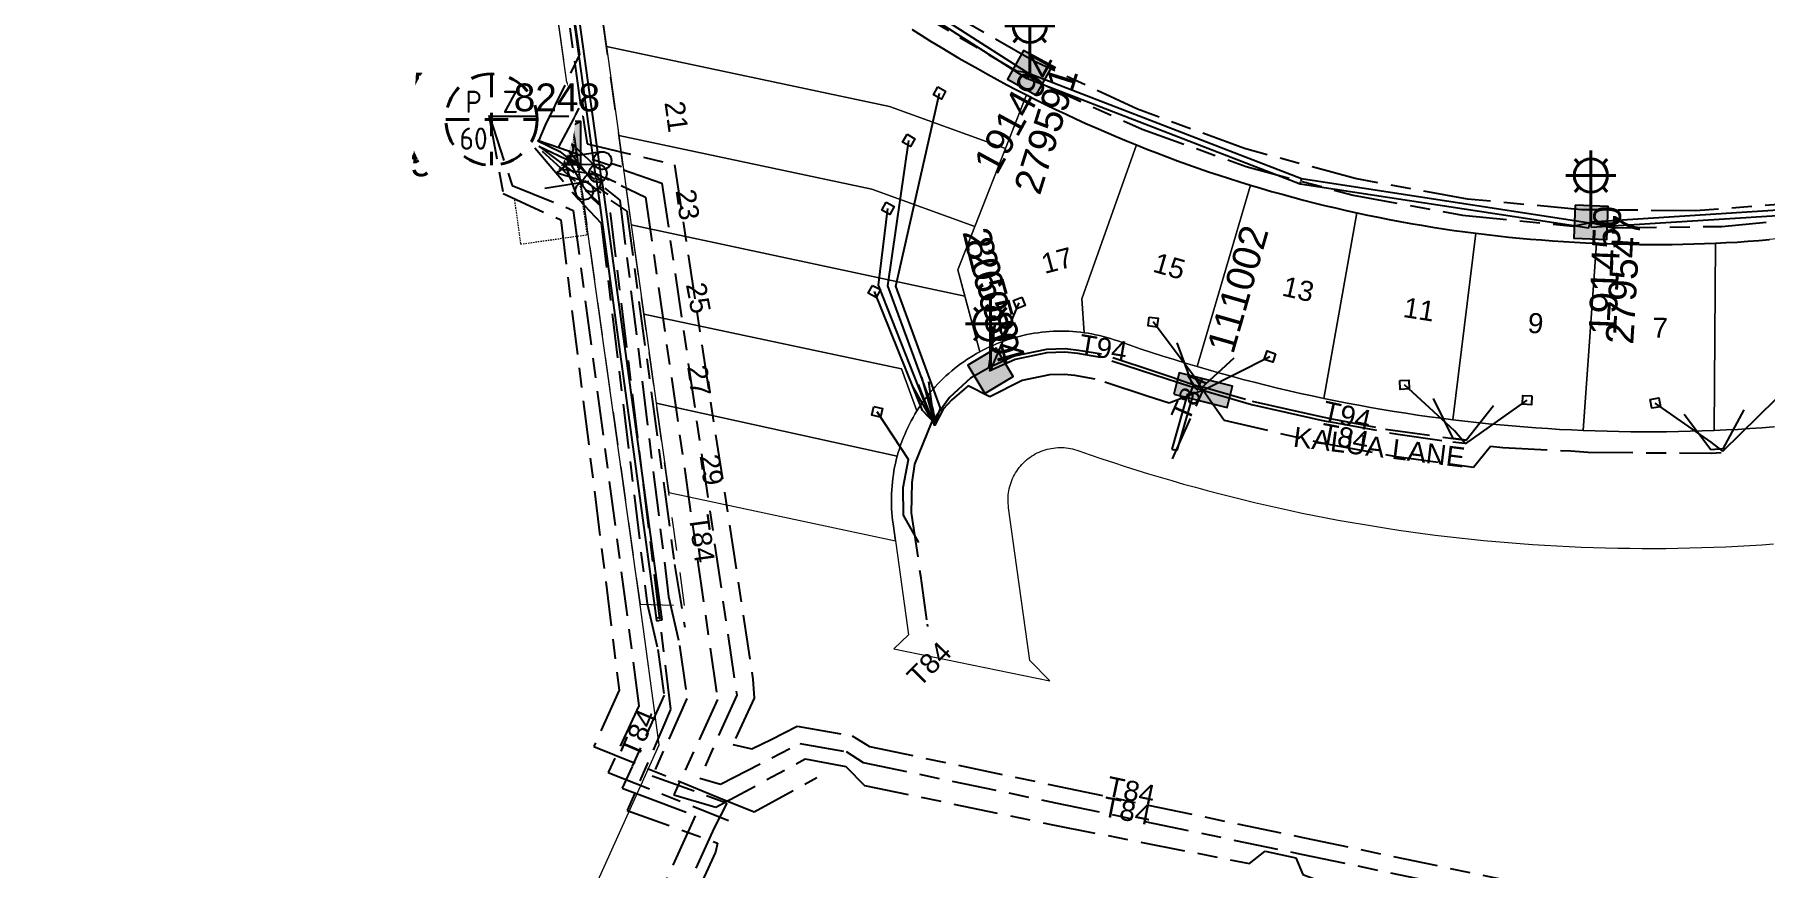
# Model space of a CAD drawing. Header units: metres. Extents: x 307322 to 308805, y 6255611 to 6257083.
# Drawn here: x 308104.5 to 308260.2, y 6256100.2 to 6256175.2 of the extents above; entities that cross this region are included whole.
import ezdxf
from ezdxf.enums import TextEntityAlignment as Align

# ---------------------------------------------------------------- set-up
doc = ezdxf.new("R2010")
doc.units = ezdxf.units.M
for name, pattern in [('Cable Exist UG', [8.2, 4, -1.2, 1.8, -1.2]), ('Dash', [5, 3, -2]), ('HIDDEN', [0.375, 0.25, -0.125]), ('HIDDEN2', [0.1875, 0.125, -0.0625])]:
    doc.linetypes.add(name, pattern=pattern)
doc.layers.get('0').update_dxf_attribs({"color": 6})
for name, color, linetype in [('_User_LV_Exist', 7, 'Continuous'), ('Duct_SP_EXT', 7, 'Continuous'), ('Equip_HV_EXT', 7, 'Continuous'), ('Equip_LV_EXT', 7, 'Continuous'), ('Equip_SL_EXT', 7, 'Continuous'), ('Equip_SP_SL_EXT', 7, 'Continuous'), ('Mains_HV_EXT', 7, 'Continuous'), ('Mains_LV_EXT', 7, 'Continuous'), ('Mains_SL_EXT', 7, 'Continuous'), ('Services_SP_EXT', 7, 'Continuous'), ('Sub_SP_EXT', 7, 'Continuous'), ('SupportsUG_SP_LV_EXT', 7, 'Continuous'), ('SupportsUG_SP_LV_SL_EXT', 7, 'Continuous'), ('Trench_SP_EXT', 7, 'Continuous')]:
    doc.layers.add(name, color=color, linetype=linetype)
for name, color, linetype, lineweight in [('Cadastre Developer_SP_EXT', 9, 'Continuous', 5), ('Cadastre Land Parcels_SP_EXT', 9, 'Continuous', 5), ('Cadastre Other Property_SP_EXT', 9, 'HIDDEN', 5), ('Cadastre Roads_SP_EXT', 9, 'Continuous', 5)]:
    doc.layers.add(name, color=color, linetype=linetype, lineweight=lineweight)
doc.layers.add('Features_HIDE', color=1, linetype='Continuous', plot=False)
doc.styles.add('COLUMN_LABEL', font='arial.ttf')
doc.styles.add('iecARIAL', font='arial.ttf', dxfattribs={"height": 2})
doc.styles.add('IESYMBOL1', font='isocp.shx')
doc.styles.add('POLE_LABEL', font='arial.ttf')
doc.styles.add('SLCP_LABEL', font='arial.ttf', dxfattribs={"height": 3.5})
doc.styles.get("Standard").update_dxf_attribs({"font": 'arial.ttf'})
doc.styles.add('SWITCH_LABEL', font='arial.ttf', dxfattribs={"height": 2.5})

# ---------------------------------------------------------------- blocks, each defined once
blk = doc.blocks.new('SUB_PADMOUNT_EXT')
for points in [[(0, 0), (-3.84, 1.92), (-3.84, -1.92)], [(0, 0), (3.84, 1.92), (3.84, -1.92)]]:
    blk.add_hatch(color=256).paths.add_polyline_path(points)
for p, q in [((3.84, 1.92), (-3.84, -1.92)), ((-3.84, 1.92), (3.84, -1.92))]:
    blk.add_line(p, q)
blk.add_lwpolyline([(-3.84, -1.92), (3.84, -1.92), (3.84, 1.92), (-3.84, 1.92)], close=True)
for tag, height, flags, p in [('ASSET_NUM', 3.5, 8, (2, 2)), ('STREET_CODE', 0.2, 9, (1.5, 0)), ('CONSTRUCTED_VOLTAGE', 0.2, 9, (1.5, -0.2)), ('OPERATING_VOLTAGE', 0.2, 9, (1.5, -0.6)), ('ORIENTATION', 0.2, 9, (1.5, -0.8)), ('OWNED_BY', 0.2, 9, (1.5, -1)), ('OPERATED_BY', 0.2, 9, (1.5, -1.2)), ('SECONDARY_VOLTAGE', 0.2, 9, (1.5, -1.6)), ('NO_PHASES', 0.2, 9, (1.5, -0.4)), ('MAINTAINED_BY', 0.2, 9, (1.5, -1.4)), ('STATE', 0.2, 9, (1.5, -1.8)), ('SUBSTATION_TYPE', 0.2, 9, (1.5, -2.2)), ('STREETNAME', 0.2, 9, (1.5, -3)), ('SUBURB', 0.2, 9, (1.5, -3.2)), ('PARENT', 0.2, 9, (1.5, -2)), ('USAGE', 0.2, 9, (1.5, -2.4)), ('LEGEND', 0.2, 9, (1.5, -2.6)), ('LOCATION', 0.2, 9, (1.5, -2.8)), ('Z', 0.2, 1, (1.5, -3.6)), ('NOTES', 0.2, 9, (1.5, -3.4))]:
    blk.add_attdef(tag, text='', height=height, dxfattribs=dict(flags=flags)).set_placement(p, align=Align.MIDDLE_LEFT)
blk = doc.blocks.new('COLUMN_EXT')
blk.add_hatch(color=256).paths.add_polyline_path([(-1.49, 1.48), (-1.49, -1.49), (1.48, -1.49), (1.48, 1.48)])
blk.add_lwpolyline([(-1.49, -1.49), (1.48, -1.49), (1.48, 1.48), (-1.49, 1.48)], close=True)
for tag, height, style, flags, p in [('ASSET_NUM', 2.5, 'COLUMN_LABEL', 8, (2, 2)), ('STRUCTURE_PLANT_NUMBER', 0.2, 'POLE_LABEL', 9, (1.81, 0.03)), ('STREET_CODE', 0.2, 'COLUMN_LABEL', 9, (1.81, -0.2))]:
    blk.add_attdef(tag, text='', height=height, dxfattribs=dict(style=style, flags=flags)).set_placement(p, align=Align.MIDDLE_LEFT)
at = {"flags": 9}
for tag, p in [('COLUMN_TYPE', (1.81, -0.4)), ('OWNED_BY', (1.81, -0.6)), ('STATE', (1.81, -0.8)), ('USAGE', (1.81, -1)), ('STREETNAME', (1.81, -1.6)), ('LEGEND', (1.81, -1.2)), ('LOCATION', (1.81, -1.4)), ('SUBURB', (1.81, -1.8)), ('NOTES', (1.81, -2))]:
    blk.add_attdef(tag, text='', height=0.2, dxfattribs=at).set_placement(p, align=Align.MIDDLE_LEFT)
at = {"flags": 1}
blk.add_attdef('Z', (1.81, -2.35), '', height=0.2, dxfattribs=at)
blk = doc.blocks.new('PILLAR_EXT')
blk.add_hatch(color=256).paths.add_polyline_path([(-2.475, 0.99), (-2.475, -0.99), (2.475, -0.99), (2.475, 0.99)])
blk.add_lwpolyline([(-2.475, -0.99), (2.475, -0.99), (2.475, 0.99), (-2.475, 0.99)], close=True)
at = {"style": 'iecARIAL', "flags": 8}
blk.add_attdef('ASSET_NUM', (1.5, 3.5), '', height=2.5, dxfattribs=at)
for tag, p, flags in [('OWNED_BY', (0, -0.2), 9), ('STATE', (0, -0.4), 9), ('SUPPORT_TYPE', (0, -0.6), 9), ('USAGE', (0, -0.8), 9), ('LEGEND', (0, -1), 9), ('LOCATION', (0, -1.2), 9), ('NOTES', (0, -1.4), 9), ('PARENT', (0, -1.6), 9), ('STREETNAME', (0, -1.8), 9), ('SUBURB', (0, -2), 1)]:
    blk.add_attdef(tag, p, '', height=0.2, dxfattribs=dict(flags=flags))
blk = doc.blocks.new('SL_LANTERN_EXT')
at = {"lineweight": 40}
for p, q in [((0, 1.97), (0, 6.47)), ((-1.46, 5.68), (-1.06, 5.28)), ((1.46, 5.68), (1.06, 5.28)), ((-2.25, 4.22), (2.25, 4.22)), ((-1.46, 2.76), (-1.06, 3.16)), ((1.46, 2.76), (1.06, 3.16)), ((0, 0), (0, 2.72))]:
    blk.add_line(p, q, dxfattribs=at)
blk.add_circle((0, 4.22), 1.5, dxfattribs=at)
at = {"style": 'iecARIAL', "flags": 8}
blk.add_attdef('ASSET_NUM', (1.5, 1.5), '', height=2.5, dxfattribs=at)
for tag, p, height, flags in [('OPERATING_VOLTAGE', (0.98, -1.65), 0.2, 9), ('CONSTRUCTED_VOLTAGE', (0.98, -0.65), 0.2, 9), ('CONTROL_TYPE', (0.98, -0.85), 0.2, 9), ('LANTERN_PURPOSE', (0.98, -1.05), 0.2, 9), ('LANTERN_TYPE', (0.98, -1.25), 0.2, 9), ('NO_PHASES', (0.98, -1.45), 0.2, 9), ('LNUMBER', (2.18, -3.25), 2.5, 8), ('ORIENTATION', (0.98, -1.85), 0.2, 9), ('OWNED_BY', (0.98, -2.05), 0.2, 9), ('STATE', (0.98, -2.25), 0.2, 9), ('USAGE', (0.98, -2.45), 0.2, 9), ('CEXIST', (0.98, -2.65), 0.2, 9), ('CNEW', (0.98, -2.85), 0.2, 9), ('CNUMBER', (0.98, -3.05), 0.2, 9), ('CREMOVE', (0.98, -3.25), 0.2, 9), ('CREPLACE', (0.98, -3.45), 0.2, 9), ('LKINGHEIGHT', (0.98, -3.65), 0.2, 9), ('LBRACKET', (0.98, -3.85), 0.2, 9), ('LBRACKETVOCAB', (0.98, -4.05), 0.2, 9), ('LCATEGORY', (0.98, -4.25), 0.2, 9), ('LCHARGE1', (0.98, -4.45), 0.2, 9), ('LCHARGE1PERCENT', (0.98, -4.65), 0.2, 9), ('LCHARGE2', (0.98, -4.85), 0.2, 9), ('LCHARGE2PERCENT', (0.98, -5.05), 0.2, 9), ('LCHARGE3', (0.98, -5.25), 0.2, 9), ('LCHARGE3PERCENT', (0.98, -5.45), 0.2, 9), ('LEXIST', (0.98, -5.65), 0.2, 9), ('LLAMP', (0.98, -5.85), 0.2, 9), ('LLAMPVOCAB', (0.98, -6.05), 0.2, 9), ('LMAST', (0.98, -6.25), 0.2, 9), ('LMASTVOCAB', (0.98, -6.45), 0.2, 9), ('LNEW', (0.98, -6.65), 0.2, 9), ('LANTNUMBER', (0.98, -6.85), 0.2, 9), ('LOUTREACH', (0.98, -7.25), 0.2, 9), ('LOUTREACHVOCAB', (0.98, -7.45), 0.2, 9), ('LRATECODE', (0.98, -7.65), 0.2, 9), ('LREMOVE', (0.98, -7.85), 0.2, 9), ('STREETNAME', (0.98, -9.25), 0.2, 9), ('SUBURB', (0.98, -9.45), 0.2, 1), ('LREPLACE', (0.98, -8.05), 0.2, 9), ('LTYPE', (0.98, -8.25), 0.2, 9), ('LTYPEVOCAB', (0.98, -8.45), 0.2, 9), ('LEGEND', (0.98, -8.65), 0.2, 9), ('LOCATION', (0.98, -8.85), 0.2, 9), ('NOTES', (0.98, -9.05), 0.2, 9)]:
    blk.add_attdef(tag, p, '', height=height, dxfattribs=dict(flags=flags))
blk = doc.blocks.new('CCP_EXT')
at = {"flags": 9}
for tag, p in [('LIFE_SUPPORT', (0, -1.6)), ('STATE', (0, -1.8)), ('NOTES', (0, -2))]:
    blk.add_attdef(tag, text='', height=0.2, dxfattribs=at).set_placement(p, align=Align.MIDDLE_LEFT)
blk.add_wipeout([(0, 0.57), (0.57, 0), (0, -0.57), (-0.57, 0)])
blk.add_lwpolyline([(-0.57, 0), (0, 0.57), (0.57, 0), (0, -0.57), (-0.57, 0)])
at = {"flags": 1}
blk.add_attdef('Z', (0, 0), '', height=0.2, dxfattribs=at)
at = {"flags": 9}
for tag, p in [('CCP_TYPE', (0, 0)), ('CONSTRUCTED_VOLTAGE', (0, -0.2)), ('OPERATING_VOLTAGE', (0, -0.6)), ('ORIENTATION', (0, -0.8)), ('OWNED_BY', (0, -1)), ('NO_PHASES', (0, -0.4)), ('USAGE', (0, -1.2)), ('LEGEND', (0, -1.4))]:
    blk.add_attdef(tag, text='', height=0.2, dxfattribs=at).set_placement(p, align=Align.MIDDLE_LEFT)
blk = doc.blocks.new('LV_UG_DFUSE_CLOSED_EXT')
for points in [[(1, 0), (0, 0)], [(5.04, 0.73), (2.16, -0.72)], [(5.05, -0.71), (2.16, 0.72)], [(6.2, 0.01), (7.2, 0.01)]]:
    blk.add_lwpolyline(points)
for centre in [(1.8, 0), (5.4, 0.01)]:
    blk.add_circle(centre, 0.8)
at = {"flags": 9}
for tag, p in [('ACTUAL_STATUS', (0, 0)), ('CONSTRUCTED_VOLTAGE', (0, -0.2)), ('OPERATING_VOLTAGE', (0, -0.6)), ('ORIENTATION', (0, -0.8)), ('STATE', (0, -1)), ('SWITCH_TYPE', (0, -1.2)), ('NO_PHASES', (0, -0.4)), ('USAGE', (0, -1.4)), ('NOTES', (0, -1.6))]:
    blk.add_attdef(tag, text='', height=0.2, dxfattribs=at).set_placement(p, align=Align.MIDDLE_LEFT)
at = {"flags": 1}
blk.add_attdef('Z', (0, 0), '', height=0.2, dxfattribs=at)
blk = doc.blocks.new('SWG_HOLEC_SU_EXT')
blk.add_line((1.8, -2), (5.8, -2))
for points in [[(1, 0), (0, 0)], [(6.6, 0), (7.6, 0)]]:
    blk.add_lwpolyline(points)
for points in [[(1.8, -0.8, 1), (1.8, 0.8, 1)], [(5.8, -0.8, 1), (5.8, 0.8, 1)]]:
    blk.add_lwpolyline(points, format="xyb", close=True)
at = {"style": 'SWITCH_LABEL', "flags": 8}
blk.add_attdef('ASSET_NUM', text='', height=2.5, rotation=179.9544, dxfattribs=at).set_placement((-2.4, 0), align=Align.MIDDLE_LEFT)
at = {"flags": 1}
blk.add_attdef('Z', (0, 0), '', height=0.2, dxfattribs=at)
at = {"flags": 9}
for tag, p in [('ACTUAL_STATUS', (0, -0.4)), ('CONSTRUCTED_VOLTAGE', (0, -0.6)), ('OPERATING_VOLTAGE', (0, -1)), ('ORIENTATION', (0, -1.2)), ('OWNED_BY', (0, -1.4)), ('NO_PHASES', (0, -0.8)), ('PARENT', (0, -1.6)), ('STATE', (0, -1.8)), ('SWITCH_TYPE', (0, -2)), ('STREETNAME', (0, -2.6)), ('SUBURB', (0, -2.8)), ('USAGE', (0, -2.2)), ('LOCATION', (0, -2.4)), ('NOTES', (0, -3))]:
    blk.add_attdef(tag, text='', height=0.2, dxfattribs=at).set_placement(p, align=Align.MIDDLE_LEFT)
at = {"style": 'SWITCH_LABEL', "flags": 9}
blk.add_attdef('STREET_CODE', text='', height=0.2, dxfattribs=at).set_placement((0, -0.2), align=Align.MIDDLE_LEFT)
blk = doc.blocks.new('SLCP_ZELL_EXT')
blk.add_wipeout([(-0.24, 7.5), (-0.71, 7.47), (-1.17, 7.41), (-1.64, 7.32), (-2.09, 7.21), (-2.54, 7.06), (-2.98, 6.89), (-3.41, 6.69), (-3.82, 6.46), (-4.22, 6.21), (-4.6, 5.93), (-4.96, 5.63), (-5.31, 5.31), (-5.63, 4.96), (-5.93, 4.6), (-6.21, 4.22), (-6.46, 3.82), (-6.69, 3.41), (-6.89, 2.98), (-7.06, 2.54), (-7.21, 2.09), (-7.32, 1.64), (-7.41, 1.17), (-7.47, 0.71), (-7.5, 0.24), (-7.5, -0.24), (-7.47, -0.71), (-7.41, -1.17), (-7.32, -1.64), (-7.21, -2.09), (-7.06, -2.54), (-6.89, -2.98), (-6.69, -3.41), (-6.46, -3.82), (-6.21, -4.22), (-5.93, -4.6), (-5.63, -4.96), (-5.31, -5.31), (-4.96, -5.63), (-4.6, -5.93), (-4.22, -6.21), (-3.82, -6.46), (-3.41, -6.69), (-2.98, -6.89), (-2.54, -7.06), (-2.09, -7.21), (-1.64, -7.32), (-1.17, -7.41), (-0.71, -7.47), (-0.24, -7.5), (0.24, -7.5), (0.71, -7.47), (1.17, -7.41), (1.64, -7.32), (2.09, -7.21), (2.54, -7.06), (2.98, -6.89), (3.41, -6.69), (3.82, -6.46), (4.22, -6.21), (4.6, -5.93), (4.96, -5.63), (5.31, -5.31), (5.63, -4.96), (5.93, -4.6), (6.21, -4.22), (6.46, -3.82), (6.69, -3.41), (6.89, -2.98), (7.06, -2.54), (7.21, -2.09), (7.32, -1.64), (7.41, -1.17), (7.47, -0.71), (7.5, -0.24), (7.5, 0.24), (7.47, 0.71), (7.41, 1.17), (7.32, 1.64), (7.21, 2.09), (7.06, 2.54), (6.89, 2.98), (6.69, 3.41), (6.46, 3.82), (6.21, 4.22), (5.93, 4.6), (5.63, 4.96), (5.31, 5.31), (4.96, 5.63), (4.6, 5.93), (4.22, 6.21), (3.82, 6.46), (3.41, 6.69), (2.98, 6.89), (2.54, 7.06), (2.09, 7.21), (1.64, 7.32), (1.17, 7.41), (0.71, 7.47), (0.24, 7.5)])
at = {"linetype": 'Dash', "lineweight": 40, "ltscale": 0.7}
for p, q in [((0, 4.11), (0, -4.11)), ((-4.11, 0), (4.11, 0))]:
    blk.add_line(p, q, dxfattribs=at)
blk.add_circle((0, 0), 4.11, dxfattribs=at)
at = {"lineweight": 40, "style": 'IESYMBOL1'}
for s, p in [('P', (-1.6, 0)), ('Z', (1.7, 0)), ('60', (-1.61, -3.31))]:
    blk.add_text(s, height=2, dxfattribs=at).set_placement(p, align=Align.BOTTOM_CENTER)
at = {"style": 'SLCP_LABEL'}
for tag, height, flags, p in [('ASSET_NUM', 2.5, 8, (2, 2)), ('STREET_CODE', 0.2, 9, (0, -0.2))]:
    blk.add_attdef(tag, text='', height=height, dxfattribs=dict(at, flags=flags)).set_placement(p, align=Align.MIDDLE_LEFT)
at = {"flags": 1}
blk.add_attdef('Z', (0, 0), '', height=0.2, dxfattribs=at)
at = {"flags": 9}
for tag, p in [('CONSTRUCTED_VOLTAGE', (0, -0.4)), ('CONTROL_TYPE', (0, -0.6)), ('OPERATING_VOLTAGE', (0, -1)), ('ORIENTATION', (0, -1.2)), ('OWNED_BY', (0, -1.4)), ('NO_PHASES', (0, -0.8)), ('USAGE', (0, -1.6)), ('STATE', (0, -2)), ('LOCATION', (0, -1.8)), ('NOTES', (0, -2.2))]:
    blk.add_attdef(tag, text='', height=0.2, dxfattribs=at).set_placement(p, align=Align.MIDDLE_LEFT)

msp = doc.modelspace()

# ---------------------------------------------------------------- linework, layer by layer
at = {"layer": 'Cadastre Developer_SP_EXT', "linetype": 'Dash'}
msp.add_lwpolyline([(308146.61, 6256212.12), (308151.7, 6256175.89), (308159, 6256123.92), (308163.01, 6256123.81), (308151.64, 6256205), (308146.61, 6256212.12)], close=True, dxfattribs=at)
at = {"layer": 'Cadastre Land Parcels_SP_EXT', "linetype": 'Continuous'}
for points in [[(308124.54, 6256031.03), (308160.72, 6256111.27), (308158.88, 6256124.77), (308146.61, 6256212.12)], [(308151.64, 6256205), (308155.97, 6256174.12), (308181.44, 6256168.73), (308191.87, 6256164.94), (308193.76, 6256169.77), (308193.76, 6256169.77), (308192.88, 6256170.22), (308192.01, 6256170.68), (308191.14, 6256171.15), (308190.27, 6256171.62), (308189.41, 6256172.1), (308188.55, 6256172.59), (308187.69, 6256173.08), (308186.84, 6256173.59), (308185.99, 6256174.09), (308185.14, 6256174.61), (308184.3, 6256175.13), (308183.47, 6256175.66)]]:
    msp.add_lwpolyline(points, dxfattribs=at)
for points in [[(308191.87, 6256164.94), (308181.44, 6256168.73), (308155.97, 6256174.12), (308157.09, 6256166.1), (308179.85, 6256161.27), (308189.11, 6256157.91), (308191.87, 6256164.94)], [(308198.75, 6256151.4), (308203.66, 6256165.26), (308202.75, 6256165.63), (308201.83, 6256166.01), (308200.92, 6256166.4), (308200.02, 6256166.8), (308199.11, 6256167.2), (308198.21, 6256167.61), (308197.32, 6256168.03), (308196.42, 6256168.45), (308195.53, 6256168.88), (308194.65, 6256169.32), (308193.76, 6256169.77), (308187.59, 6256154.02), (308189.58, 6256146.65), (308189.89, 6256146.81), (308190.2, 6256146.96), (308190.51, 6256147.11), (308190.83, 6256147.25), (308191.14, 6256147.39), (308191.47, 6256147.51), (308191.79, 6256147.63), (308192.12, 6256147.74), (308192.45, 6256147.85), (308192.78, 6256147.94), (308193.12, 6256148.03), (308193.45, 6256148.11), (308193.79, 6256148.19), (308194.13, 6256148.25), (308194.47, 6256148.31), (308194.82, 6256148.36), (308195.16, 6256148.41), (308195.5, 6256148.44), (308195.85, 6256148.47), (308196.19, 6256148.49), (308196.54, 6256148.5), (308196.89, 6256148.5), (308197.23, 6256148.5), (308197.58, 6256148.49), (308197.93, 6256148.47), (308198.27, 6256148.44), (308198.62, 6256148.4), (308198.96, 6256148.36), (308198.75, 6256151.4)], [(308187.59, 6256154.02), (308189.11, 6256157.91), (308179.85, 6256161.27), (308157.09, 6256166.1), (308158.21, 6256158.07), (308188.23, 6256151.64), (308187.59, 6256154.02)], [(308213.92, 6256161.64), (308212.97, 6256161.93), (308212.03, 6256162.23), (308211.09, 6256162.54), (308210.15, 6256162.85), (308209.22, 6256163.17), (308208.28, 6256163.5), (308207.35, 6256163.84), (308206.43, 6256164.18), (308205.5, 6256164.54), (308204.58, 6256164.89), (308203.66, 6256165.26), (308198.75, 6256151.4), (308198.96, 6256148.36), (308199.3, 6256148.31), (308199.64, 6256148.25), (308199.98, 6256148.18), (308200.32, 6256148.11), (308200.66, 6256148.03), (308200.99, 6256147.94), (308201.32, 6256147.84), (308201.65, 6256147.73), (308201.98, 6256147.62), (308202.99, 6256147.27), (308204, 6256146.92), (308205.02, 6256146.59), (308206.04, 6256146.26), (308207.06, 6256145.94), (308208.08, 6256145.62), (308209.11, 6256145.31), (308213.92, 6256161.64)], [(308223.48, 6256159.15), (308222.52, 6256159.37), (308221.56, 6256159.59), (308220.59, 6256159.82), (308219.63, 6256160.06), (308218.68, 6256160.3), (308217.72, 6256160.56), (308216.77, 6256160.82), (308215.81, 6256161.08), (308214.86, 6256161.36), (308213.92, 6256161.64), (308209.11, 6256145.31), (308210.13, 6256145.02), (308211.16, 6256144.72), (308212.2, 6256144.44), (308213.23, 6256144.16), (308214.26, 6256143.9), (308215.3, 6256143.63), (308216.34, 6256143.38), (308217.39, 6256143.14), (308218.43, 6256142.9), (308219.47, 6256142.67), (308220.52, 6256142.45), (308223.48, 6256159.15)], [(308234.2, 6256157.31), (308233.22, 6256157.44), (308232.24, 6256157.57), (308231.26, 6256157.72), (308230.29, 6256157.87), (308229.31, 6256158.03), (308228.34, 6256158.2), (308227.36, 6256158.37), (308226.39, 6256158.56), (308225.42, 6256158.75), (308224.45, 6256158.95), (308223.48, 6256159.15), (308220.52, 6256142.45), (308221.57, 6256142.23), (308222.62, 6256142.03), (308223.67, 6256141.83), (308224.72, 6256141.64), (308225.78, 6256141.46), (308226.83, 6256141.28), (308227.89, 6256141.11), (308228.95, 6256140.95), (308230.01, 6256140.8), (308231.07, 6256140.66), (308232.13, 6256140.52), (308234.2, 6256157.31)], [(308184.09, 6256141.61), (308184.28, 6256141.89), (308184.48, 6256142.17), (308184.68, 6256142.44), (308184.89, 6256142.72), (308185.11, 6256142.98), (308185.33, 6256143.24), (308185.56, 6256143.5), (308185.79, 6256143.75), (308186.03, 6256143.99), (308186.27, 6256144.23), (308186.52, 6256144.47), (308186.78, 6256144.7), (308187.04, 6256144.92), (308187.3, 6256145.14), (308187.57, 6256145.35), (308187.84, 6256145.55), (308188.12, 6256145.75), (308188.41, 6256145.94), (308188.69, 6256146.13), (308188.99, 6256146.31), (308189.28, 6256146.48), (308189.58, 6256146.65), (308188.23, 6256151.64), (308158.21, 6256158.07), (308159.34, 6256150.04), (308182.51, 6256145.12), (308183.91, 6256141.32), (308184.09, 6256141.61)], [(308245.04, 6256156.42), (308244.05, 6256156.46), (308243.06, 6256156.51), (308242.08, 6256156.57), (308241.09, 6256156.63), (308240.1, 6256156.71), (308239.12, 6256156.79), (308238.13, 6256156.88), (308237.15, 6256156.97), (308236.17, 6256157.08), (308235.18, 6256157.19), (308234.2, 6256157.31), (308232.13, 6256140.52), (308233.2, 6256140.4), (308234.26, 6256140.28), (308235.32, 6256140.17), (308236.39, 6256140.06), (308237.46, 6256139.97), (308238.52, 6256139.88), (308239.59, 6256139.8), (308240.66, 6256139.73), (308241.73, 6256139.66), (308242.79, 6256139.61), (308243.86, 6256139.56), (308245.04, 6256156.42)], [(308251.86, 6256156.31), (308250.88, 6256156.3), (308249.91, 6256156.3), (308248.93, 6256156.31), (308247.96, 6256156.32), (308246.99, 6256156.35), (308246.01, 6256156.38), (308245.04, 6256156.42), (308243.86, 6256139.56), (308244.93, 6256139.52), (308246, 6256139.49), (308247.07, 6256139.46), (308248.14, 6256139.45), (308249.21, 6256139.44), (308250.28, 6256139.44), (308251.35, 6256139.45), (308252.42, 6256139.46), (308253.49, 6256139.49), (308254.56, 6256139.52), (308255.63, 6256139.56), (308255.75, 6256156.42), (308254.78, 6256156.38), (308253.8, 6256156.35), (308252.83, 6256156.33), (308251.86, 6256156.31)], [(308256.7, 6256139.61), (308257.77, 6256139.66), (308258.84, 6256139.73), (308259.91, 6256139.8), (308260.97, 6256139.88), (308262.04, 6256139.97), (308263.11, 6256140.06), (308264.17, 6256140.17), (308265.24, 6256140.28), (308266.3, 6256140.4), (308267.36, 6256140.53), (308265.45, 6256157.26), (308264.49, 6256157.14), (308263.52, 6256157.03), (308262.55, 6256156.92), (308261.58, 6256156.83), (308260.61, 6256156.74), (308259.64, 6256156.66), (308258.67, 6256156.59), (308257.7, 6256156.52), (308256.72, 6256156.47), (308255.75, 6256156.42), (308255.63, 6256139.56), (308256.7, 6256139.61)], [(308182.23, 6256137.59), (308182.33, 6256137.91), (308182.44, 6256138.24), (308182.56, 6256138.56), (308182.68, 6256138.88), (308182.81, 6256139.19), (308182.94, 6256139.51), (308183.09, 6256139.82), (308183.24, 6256140.13), (308183.4, 6256140.43), (308183.56, 6256140.73), (308183.73, 6256141.03), (308183.91, 6256141.32), (308182.51, 6256145.12), (308159.34, 6256150.04), (308160.46, 6256142.01), (308182.14, 6256137.26), (308182.23, 6256137.59)], [(308181.76, 6256131.15), (308181.72, 6256131.49), (308181.68, 6256131.83), (308181.65, 6256132.17), (308181.63, 6256132.52), (308181.62, 6256132.86), (308181.61, 6256133.2), (308181.61, 6256133.54), (308181.62, 6256133.88), (308181.64, 6256134.22), (308181.67, 6256134.57), (308181.7, 6256134.91), (308181.74, 6256135.25), (308181.79, 6256135.59), (308181.84, 6256135.92), (308181.9, 6256136.26), (308181.98, 6256136.59), (308182.05, 6256136.93), (308182.14, 6256137.26), (308160.46, 6256142.01), (308161.58, 6256133.98), (308181.98, 6256129.62), (308181.76, 6256131.15)]]:
    msp.add_lwpolyline(points, close=True, dxfattribs=at)
at = {"layer": 'Cadastre Other Property_SP_EXT', "linetype": 'HIDDEN2'}
msp.add_lwpolyline([(308154.25, 6256157.18), (308152.98, 6256166.28), (308146.98, 6256165.44), (308148.25, 6256156.34), (308154.25, 6256157.18)], close=True, dxfattribs=at)
at = {"layer": 'Duct_SP_EXT'}
for p, q in [((308155.06, 6256162.17), (308149.64, 6256201.07)), ((308155.53, 6256162.23), (308150.11, 6256201.13)), ((308175.03, 6256183.83), (308194.06, 6256171.64)), ((308193.8, 6256171.23), (308193.93, 6256171.44)), ((308193.85, 6256171.21), (308193.94, 6256171.43)), ((308194.06, 6256171.64), (308193.93, 6256171.44)), ((308194.03, 6256171.66), (308193.94, 6256171.43)), ((308218.5, 6256162.21), (308194.03, 6256171.66)), ((308218.38, 6256161.74), (308193.85, 6256171.21)), ((308155.06, 6256162.17), (308155.3, 6256162.2)), ((308155.06, 6256162.12), (308155.3, 6256162.15)), ((308155.06, 6256162.12), (308155.16, 6256161.38)), ((308155.53, 6256162.23), (308155.3, 6256162.2)), ((308155.54, 6256162.18), (308155.3, 6256162.15)), ((308155.54, 6256162.18), (308155.64, 6256161.44)), ((308218.5, 6256162.21), (308218.44, 6256161.98)), ((308244.43, 6256158.23), (308218.5, 6256162.21)), ((308155.16, 6256161.38), (308155.4, 6256161.41)), ((308155.16, 6256161.38), (308160.45, 6256122.7)), ((308155.64, 6256161.44), (308155.4, 6256161.41)), ((308155.64, 6256161.44), (308160.92, 6256122.76)), ((308218.38, 6256161.74), (308218.44, 6256161.98)), ((308244.36, 6256157.76), (308218.38, 6256161.74)), ((308270.49, 6256159.96), (308244.56, 6256158.31)), ((308270.57, 6256159.48), (308244.59, 6256157.83)), ((308244.36, 6256157.76), (308244.39, 6256157.99)), ((308244.43, 6256158.23), (308244.39, 6256157.99)), ((308244.56, 6256158.31), (308244.58, 6256158.07)), ((308244.59, 6256157.83), (308244.58, 6256158.07)), ((308208.26, 6256142.86), (308206.83, 6256137.89)), ((308208.72, 6256142.73), (308207.29, 6256137.76)), ((308208.26, 6256142.86), (308208.49, 6256142.79)), ((308208.72, 6256142.73), (308208.49, 6256142.79)), ((308206.83, 6256137.89), (308207.06, 6256137.83)), ((308207.29, 6256137.76), (308207.06, 6256137.83)), ((308160.45, 6256122.7), (308160.69, 6256122.73)), ((308160.45, 6256122.7), (308160.48, 6256122.45)), ((308160.48, 6256122.45), (308160.72, 6256122.48)), ((308160.92, 6256122.76), (308160.69, 6256122.73)), ((308160.96, 6256122.51), (308160.72, 6256122.48)), ((308160.92, 6256122.76), (308160.96, 6256122.51))]:
    msp.add_line(p, q, dxfattribs=at)
at = {"layer": 'Mains_LV_EXT', "linetype": 'Cable Exist UG'}
for points in [[(308209.66, 6256143.19), (308209.6, 6256143.19), (308209.6, 6256143.19), (308208.56, 6256143.48), (308205.23, 6256144.56), (308200.44, 6256146.13), (308198.39, 6256146.48), (308197.22, 6256146.61), (308195.6, 6256146.56), (308192.76, 6256145.96), (308190.41, 6256144.9)], [(308209.66, 6256143.19), (308206.59, 6256142.03), (308206.59, 6256142.03), (308204.61, 6256142.66), (308199.95, 6256144.18), (308198.11, 6256144.5), (308197.14, 6256144.61), (308195.84, 6256144.56), (308193.38, 6256144.05), (308190.48, 6256142.58), (308188.53, 6256143.57), (308188.53, 6256143.57), (308187.06, 6256142.33), (308186.26, 6256141.47), (308185.52, 6256140.05)], [(308206.91, 6256137), (308209.66, 6256143.19)]]:
    msp.add_lwpolyline(points, dxfattribs=at)
at = {"layer": 'Mains_SL_EXT', "linetype": 'Cable Exist UG'}
for points in [[(308158.69, 6256199.47), (308159.36, 6256198.07), (308159.36, 6256198.07), (308166.78, 6256190.53), (308174.75, 6256183.69), (308183.3, 6256177.59), (308192.83, 6256171.94), (308194.06, 6256171.76)], [(308194.06, 6256171.76), (308195.02, 6256170.82), (308195.02, 6256170.82), (308204.16, 6256166.68), (308213.54, 6256163.32), (308223.16, 6256160.74), (308232.98, 6256158.94), (308242.94, 6256157.96), (308244.55, 6256158.29)], [(308244.55, 6256158.29), (308246.45, 6256157.81), (308246.45, 6256157.81), (308256.33, 6256157.93), (308266.11, 6256158.83), (308275.79, 6256160.53), (308285.29, 6256163.01), (308294.61, 6256166.25), (308295.44, 6256167.12)]]:
    msp.add_lwpolyline(points, dxfattribs=at)
at = {"layer": 'Services_SP_EXT'}
msp.add_lwpolyline([(308256.4, 6256137.7), (308261.22, 6256142.42)], dxfattribs=at)
at = {"layer": 'Trench_SP_EXT', "linetype": 'Cable Exist UG'}
for points in [[(308150.44, 6256161.38), (308155.3, 6256162.15)], [(308190.37, 6256145.21), (308191.09, 6256149.79)], [(308209.5, 6256143.4), (308208.71, 6256143.71), (308207.06, 6256148.22)], [(308209.5, 6256143.4), (308206.79, 6256144.37), (308206.79, 6256144.37), (308205.33, 6256144.85), (308200.51, 6256146.42), (308198.43, 6256146.77), (308197.24, 6256146.91), (308195.56, 6256146.86), (308192.66, 6256146.24), (308190.38, 6256145.21)], [(308209.5, 6256143.4), (308212.84, 6256146.49)], [(308190.38, 6256145.21), (308190.37, 6256145.21), (308188.73, 6256144.27), (308186.83, 6256142.53), (308185.19, 6256140.21), (308183.7, 6256136.52), (308183.46, 6256134.87), (308183.4, 6256132.14), (308184.22, 6256126.49), (308184.82, 6256122.14), (308184.85, 6256121.92)], [(308183.47, 6256143.57), (308185.53, 6256139.98), (308183.94, 6256143.97)], [(308184.33, 6256144.37), (308185.53, 6256139.98), (308184.86, 6256144.7)], [(308208.49, 6256142.79), (308208.79, 6256143.66)], [(308233.31, 6256138.68), (308232.14, 6256138.84), (308230.21, 6256142.78)], [(308233.31, 6256138.68), (308236.07, 6256142.19)], [(308256.43, 6256137.9), (308255.34, 6256137.82), (308252.47, 6256141.6)], [(308256.43, 6256137.9), (308258.46, 6256141.64)]]:
    msp.add_lwpolyline(points, dxfattribs=at)

# ---------------------------------------------------------------- block references
at = {"layer": 'Equip_HV_EXT'}
ref = msp.add_blockref('SWG_HOLEC_SU_EXT', (308150.66, 6256167.26), dxfattribs=dict(at, rotation=243.7586503536141))
ref.add_attrib('ASSET_NUM', '51534', dxfattribs={"layer": '0', "height": 2.5, "style": 'SWITCH_LABEL'}).set_placement((308148.26, 6256168.51), align=Align.BOTTOM_RIGHT)
ref = msp.add_blockref('SWG_HOLEC_SU_EXT', (308150.48, 6256163.69), dxfattribs=dict(at, rotation=132.7552342893961))
ref.add_attrib('ASSET_NUM', '51531', dxfattribs={"layer": '0', "height": 2.5, "style": 'SWITCH_LABEL'}).set_placement((308148.08, 6256164.94), align=Align.TOP_RIGHT)
ref = msp.add_blockref('SWG_HOLEC_SU_EXT', (308151.64, 6256164.84), dxfattribs=dict(at, rotation=139.7029157487488))
ref.add_attrib('ASSET_NUM', '51533', dxfattribs={"layer": '0', "height": 2.5, "style": 'SWITCH_LABEL'}).set_placement((308149.25, 6256166.09), align=Align.MIDDLE_RIGHT)
at = {"layer": 'Equip_LV_EXT'}
for p, rotation in [((308149.08, 6256165.56), 151.2796733784174), ((308150.07, 6256164.85), 316.3788446278925), ((308150.21, 6256164.94), 324.7997000173797), ((308150.34, 6256165.03), 334.2170951367685), ((308150.46, 6256165.45), 342.6691157919964)]:
    msp.add_blockref('LV_UG_DFUSE_CLOSED_EXT', p, dxfattribs=dict(at, rotation=rotation))
at = {"layer": 'Equip_SP_SL_EXT'}
ref = msp.add_blockref('SL_LANTERN_EXT', (308194.06, 6256171.76), dxfattribs=at)
ref.add_attrib('ASSET_NUM', '191494', dxfattribs={"layer": '0', "height": 2.5, "rotation": 61.4417, "style": 'iecARIAL'}).set_placement((308195.56, 6256173.26), align=Align.MIDDLE_RIGHT)
ref = msp.add_blockref('SL_LANTERN_EXT', (308244.55, 6256158.29), dxfattribs=at)
ref.add_attrib('ASSET_NUM', '191450', dxfattribs={"layer": '0', "height": 2.5, "rotation": 87.6426, "style": 'iecARIAL'}).set_placement((308246.05, 6256159.79), align=Align.MIDDLE_RIGHT)
ref = msp.add_blockref('SL_LANTERN_EXT', (308190.52, 6256144.93), dxfattribs=at)
ref.add_attrib('ASSET_NUM', '226080', dxfattribs={"layer": '0', "height": 2.5, "rotation": 284.0362, "style": 'iecARIAL'}).set_placement((308192.02, 6256146.43), align=Align.MIDDLE_RIGHT)
at = {"layer": 'Sub_SP_EXT'}
ref = msp.add_blockref('SUB_PADMOUNT_EXT', (308149.84, 6256165.46), dxfattribs=at)
ref.add_attrib('ASSET_NUM', '24533', dxfattribs={"layer": '0', "height": 3.5}).set_placement((308151.84, 6256165.71), align=Align.MIDDLE_RIGHT)
at = {"layer": 'SupportsUG_SP_LV_EXT'}
ref = msp.add_blockref('PILLAR_EXT', (308209.66, 6256143.19), dxfattribs=dict(at, rotation=345.7527425837382))
ref.add_attrib('ASSET_NUM', '111002', dxfattribs={"layer": '0', "height": 2.5, "rotation": 73.997, "style": 'iecARIAL'}).set_placement((308211.16, 6256146.69), align=Align.MIDDLE_LEFT)
at = {"layer": 'SupportsUG_SP_LV_SL_EXT'}
ref = msp.add_blockref('COLUMN_EXT', (308194.06, 6256171.76), dxfattribs=dict(at, rotation=60.94839272403062))
ref.add_attrib('ASSET_NUM', '279591', dxfattribs={"layer": '0', "height": 2.5, "rotation": 72.612, "style": 'COLUMN_LABEL'}).set_placement((308196.06, 6256172.51), align=Align.TOP_RIGHT)
ref = msp.add_blockref('COLUMN_EXT', (308244.55, 6256158.29), dxfattribs=dict(at, rotation=267.6426230037576))
ref.add_attrib('ASSET_NUM', '279547', dxfattribs={"layer": '0', "height": 2.5, "rotation": 86.5723, "style": 'COLUMN_LABEL'}).set_placement((308246.55, 6256159.04), align=Align.TOP_RIGHT)
ref = msp.add_blockref('COLUMN_EXT', (308190.52, 6256144.93), dxfattribs=dict(at, rotation=30.95252423030696))
ref.add_attrib('ASSET_NUM', '805594', dxfattribs={"layer": '0', "height": 2.5, "rotation": 285.6799, "style": 'COLUMN_LABEL'}).set_placement((308192.52, 6256145.68), align=Align.MIDDLE_RIGHT)

# ---------------------------------------------------------------- texts
at = {"layer": '_User_LV_Exist'}
for s, rotation, p in [('T94', 350.3113, (308198.39, 6256146.48)), ('T84', 66.0775, (308208.34, 6256140.23)), ('T94', 347.472, (308220.29, 6256140.5)), ('T84', 349.0504, (308220.11, 6256138.49)), ('T84', 277.6924, (308163.38, 6256131.86)), ('T84', 45.4038, (308184.13, 6256116.38)), ('T84', 66.8858, (308158.82, 6256109.97)), ('T84', 348.207, (308200.86, 6256106.71)), ('T84', 348.8441, (308200.51, 6256104.88))]:
    msp.add_text(s, height=1.8, rotation=rotation, dxfattribs=at).set_placement(p)
at = {"layer": 'Cadastre Land Parcels_SP_EXT'}
for s, rotation, p in [('21', 277.8318, (308161.19, 6256169.08)), ('23', 278.239, (308162.19, 6256161.15)), ('17', 14.9135, (308195.39, 6256153.64)), ('15', 343.8808, (308205.03, 6256153.88)), ('25', 280.8641, (308163.11, 6256152.7)), ('13', 347.1937, (308216.66, 6256151.72)), ('11', 351.118, (308227.57, 6256149.79)), ('9', 355.0996, (308238.8, 6256148.38)), ('7', 359.023, (308250.07, 6256147.92)), ('27', 278.1479, (308163.23, 6256145.32)), ('29', 278.142, (308164.35, 6256137.29))]:
    msp.add_text(s, height=1.8, rotation=rotation, dxfattribs=at).set_placement(p)
at = {"layer": 'Cadastre Roads_SP_EXT'}
msp.add_text('KALUA LANE', height=1.8, rotation=352.9801, dxfattribs=at).set_placement((308217.69, 6256138.12))

# ---------------------------------------------------------------- next in the draw order: block references
at = {"layer": 'Equip_SL_EXT'}
ref = msp.add_blockref('SLCP_ZELL_EXT', (308145.63, 6256167.54), dxfattribs=at)
ref.add_attrib('ASSET_NUM', '8248', (308147.63, 6256168.29), dxfattribs={"layer": '0', "height": 2.5, "style": 'SLCP_LABEL'})
at = {"layer": 'Services_SP_EXT'}
for p, rotation in [((308185.94, 6256169.93), 286.7651446856297), ((308183.17, 6256165.67), 285.53265715112), ((308181.3, 6256159.55), 286.1191452263502), ((308180.08, 6256152.08), 286.8551882691177), ((308193.11, 6256151.04), 246.6784758834326), ((308205.16, 6256149.32), 307.101836908547), ((308215.66, 6256146.22), 206.7130127773203), ((308227.77, 6256143.68), 317.9999998523446), ((308180.33, 6256141.24), 300.9119014748226), ((308238.81, 6256142.3), 222.0000001476555), ((308250.34, 6256142.03), 325.0313570817864)]:
    msp.add_blockref('CCP_EXT', p, dxfattribs=dict(at, rotation=rotation))

# ---------------------------------------------------------------- next in the draw order: linework, layer by layer
at = {"layer": 'Cadastre Roads_SP_EXT', "linetype": 'Continuous'}
msp.add_lwpolyline([(308260.97, 6256139.88), (308259.91, 6256139.8), (308258.84, 6256139.73), (308257.77, 6256139.66), (308256.7, 6256139.61), (308255.63, 6256139.56), (308254.56, 6256139.52), (308253.49, 6256139.49), (308252.42, 6256139.46), (308251.35, 6256139.45), (308251.35, 6256139.45), (308250.28, 6256139.44), (308249.21, 6256139.44), (308248.14, 6256139.45), (308247.07, 6256139.46), (308246, 6256139.49), (308244.93, 6256139.52), (308243.86, 6256139.56), (308242.79, 6256139.61), (308241.73, 6256139.66), (308240.66, 6256139.73), (308239.59, 6256139.8), (308238.52, 6256139.88), (308237.46, 6256139.97), (308236.39, 6256140.06), (308235.32, 6256140.17), (308234.26, 6256140.28), (308233.2, 6256140.4), (308232.13, 6256140.52), (308231.07, 6256140.66), (308230.01, 6256140.8), (308228.95, 6256140.95), (308227.89, 6256141.11), (308226.83, 6256141.28), (308225.78, 6256141.46), (308224.72, 6256141.64), (308223.67, 6256141.83), (308222.62, 6256142.03), (308221.57, 6256142.23), (308220.52, 6256142.45), (308219.47, 6256142.67), (308218.43, 6256142.9), (308217.39, 6256143.14), (308216.34, 6256143.38), (308215.3, 6256143.63), (308214.26, 6256143.9), (308213.23, 6256144.16), (308212.2, 6256144.44), (308211.16, 6256144.72), (308210.13, 6256145.02), (308209.11, 6256145.31), (308208.08, 6256145.62), (308207.06, 6256145.94), (308206.04, 6256146.26), (308205.02, 6256146.59), (308204, 6256146.92), (308202.99, 6256147.27), (308201.98, 6256147.62), (308201.65, 6256147.73), (308201.32, 6256147.84), (308200.99, 6256147.94), (308200.66, 6256148.03), (308200.32, 6256148.11), (308199.98, 6256148.18), (308199.64, 6256148.25), (308199.3, 6256148.31), (308198.96, 6256148.36), (308198.62, 6256148.4), (308198.27, 6256148.44), (308197.93, 6256148.47), (308197.58, 6256148.49), (308197.23, 6256148.5), (308196.89, 6256148.5), (308196.54, 6256148.5), (308196.19, 6256148.49), (308195.85, 6256148.47), (308195.5, 6256148.44), (308195.16, 6256148.41), (308194.82, 6256148.36), (308194.47, 6256148.31), (308194.13, 6256148.25), (308193.79, 6256148.19), (308193.45, 6256148.11), (308193.12, 6256148.03), (308192.78, 6256147.94), (308192.45, 6256147.85), (308192.12, 6256147.74), (308191.79, 6256147.63), (308191.47, 6256147.51), (308191.14, 6256147.39), (308190.83, 6256147.25), (308190.51, 6256147.11), (308190.2, 6256146.96), (308189.89, 6256146.81), (308189.58, 6256146.65), (308189.28, 6256146.48), (308188.99, 6256146.31), (308188.69, 6256146.13), (308188.41, 6256145.94), (308188.12, 6256145.75), (308187.84, 6256145.55), (308187.57, 6256145.35), (308187.3, 6256145.14), (308187.04, 6256144.92), (308186.78, 6256144.7), (308186.52, 6256144.47), (308186.27, 6256144.23), (308186.03, 6256143.99), (308185.79, 6256143.75), (308185.56, 6256143.5), (308185.33, 6256143.24), (308185.11, 6256142.98), (308184.89, 6256142.72), (308184.68, 6256142.44), (308184.48, 6256142.17), (308184.28, 6256141.89), (308184.09, 6256141.61), (308183.91, 6256141.32), (308183.73, 6256141.03), (308183.56, 6256140.73), (308183.4, 6256140.43), (308183.24, 6256140.13), (308183.09, 6256139.82), (308182.94, 6256139.51), (308182.81, 6256139.19), (308182.68, 6256138.88), (308182.56, 6256138.56), (308182.44, 6256138.24), (308182.33, 6256137.91), (308182.23, 6256137.59), (308182.14, 6256137.26), (308182.05, 6256136.93), (308181.98, 6256136.59), (308181.9, 6256136.26), (308181.84, 6256135.92), (308181.79, 6256135.59), (308181.74, 6256135.25), (308181.7, 6256134.91), (308181.67, 6256134.57), (308181.64, 6256134.22), (308181.62, 6256133.88), (308181.61, 6256133.54), (308181.61, 6256133.2), (308181.62, 6256132.86), (308181.63, 6256132.52), (308181.65, 6256132.17), (308181.68, 6256131.83), (308181.72, 6256131.49), (308181.76, 6256131.15), (308183.16, 6256121.17), (308181.82, 6256119.93), (308195.87, 6256117.03), (308194.08, 6256118.88), (308192.16, 6256132.61), (308192.14, 6256132.8), (308192.12, 6256132.99), (308192.11, 6256133.18), (308192.11, 6256133.37), (308192.12, 6256133.57), (308192.13, 6256133.76), (308192.15, 6256133.95), (308192.18, 6256134.14), (308192.22, 6256134.32), (308192.26, 6256134.51), (308192.32, 6256134.7), (308192.38, 6256134.88), (308192.44, 6256135.06), (308192.52, 6256135.23), (308192.6, 6256135.41), (308192.69, 6256135.58), (308192.78, 6256135.74), (308192.89, 6256135.91), (308193, 6256136.06), (308193.11, 6256136.22), (308193.23, 6256136.36), (308193.36, 6256136.51), (308193.49, 6256136.65), (308193.63, 6256136.78), (308193.77, 6256136.91), (308193.92, 6256137.03), (308194.08, 6256137.14), (308194.23, 6256137.25), (308194.4, 6256137.35), (308194.56, 6256137.45), (308194.73, 6256137.54), (308194.91, 6256137.62), (308195.08, 6256137.69), (308195.26, 6256137.76), (308195.45, 6256137.82), (308195.63, 6256137.87), (308195.82, 6256137.92), (308196, 6256137.95), (308196.19, 6256137.98), (308196.38, 6256138.01), (308196.58, 6256138.02), (308196.77, 6256138.03), (308196.96, 6256138.03), (308197.15, 6256138.02), (308197.34, 6256138), (308197.53, 6256137.98), (308197.72, 6256137.94), (308197.91, 6256137.9), (308198.09, 6256137.86), (308198.28, 6256137.8), (308198.46, 6256137.74), (308199.5, 6256137.37), (308200.54, 6256137.02), (308201.58, 6256136.67), (308202.63, 6256136.33), (308203.68, 6256136), (308204.73, 6256135.67), (308205.78, 6256135.36), (308206.84, 6256135.05), (308207.9, 6256134.74), (308208.96, 6256134.45), (308210.02, 6256134.16), (308211.08, 6256133.88), (308212.15, 6256133.61), (308213.22, 6256133.34), (308214.29, 6256133.08), (308215.36, 6256132.83), (308216.43, 6256132.59), (308217.51, 6256132.36), (308218.58, 6256132.13), (308219.66, 6256131.91), (308220.74, 6256131.7), (308221.82, 6256131.5), (308222.9, 6256131.3), (308223.99, 6256131.12), (308225.07, 6256130.94), (308226.16, 6256130.76), (308227.25, 6256130.6), (308228.34, 6256130.44), (308229.43, 6256130.29), (308230.52, 6256130.15), (308231.61, 6256130.02), (308232.7, 6256129.89), (308233.8, 6256129.78), (308234.89, 6256129.67), (308235.99, 6256129.56), (308237.09, 6256129.47), (308238.18, 6256129.38), (308239.28, 6256129.3), (308240.38, 6256129.23), (308241.48, 6256129.17), (308242.58, 6256129.11), (308243.67, 6256129.07), (308244.77, 6256129.03), (308245.87, 6256129), (308246.97, 6256128.97), (308248.05, 6256128.96), (308249.13, 6256128.95), (308250.21, 6256128.95), (308251.29, 6256128.95), (308252.37, 6256128.97), (308253.44, 6256128.99), (308254.52, 6256129.02), (308255.6, 6256129.06), (308256.68, 6256129.1), (308257.75, 6256129.16), (308258.83, 6256129.22), (308259.91, 6256129.28), (308260.98, 6256129.36)], dxfattribs=at)
at = {"layer": 'Duct_SP_EXT'}
msp.add_line((308174.73, 6256183.45), (308193.8, 6256171.23), dxfattribs=at)
at = {"layer": 'Features_HIDE', "linetype": 'Continuous'}
msp.add_lwpolyline([(308183.47, 6256175.66), (308184.3, 6256175.13), (308185.14, 6256174.61), (308185.99, 6256174.09), (308186.84, 6256173.59), (308187.69, 6256173.08), (308188.55, 6256172.59), (308189.41, 6256172.1), (308190.27, 6256171.62), (308191.14, 6256171.15), (308192.01, 6256170.68), (308192.88, 6256170.22), (308193.76, 6256169.77), (308194.65, 6256169.32), (308195.53, 6256168.88), (308196.42, 6256168.45), (308197.32, 6256168.03), (308198.21, 6256167.61), (308199.11, 6256167.2), (308200.02, 6256166.8), (308200.92, 6256166.4), (308201.83, 6256166.01), (308202.75, 6256165.63), (308203.66, 6256165.26), (308204.58, 6256164.89), (308205.5, 6256164.54), (308206.43, 6256164.18), (308207.35, 6256163.84), (308208.28, 6256163.5), (308209.22, 6256163.17), (308210.15, 6256162.85), (308211.09, 6256162.54), (308212.03, 6256162.23), (308212.97, 6256161.93), (308213.92, 6256161.64), (308214.86, 6256161.36), (308215.81, 6256161.08), (308216.77, 6256160.82), (308217.72, 6256160.56), (308218.68, 6256160.3), (308219.63, 6256160.06), (308220.59, 6256159.82), (308221.56, 6256159.59), (308222.52, 6256159.37), (308223.48, 6256159.15), (308224.45, 6256158.95), (308225.42, 6256158.75), (308226.39, 6256158.56), (308227.36, 6256158.37), (308228.34, 6256158.2), (308229.31, 6256158.03), (308230.29, 6256157.87), (308231.26, 6256157.72), (308232.24, 6256157.57), (308233.22, 6256157.44), (308234.2, 6256157.31), (308235.18, 6256157.19), (308236.17, 6256157.08), (308237.15, 6256156.97), (308238.13, 6256156.88), (308239.12, 6256156.79), (308240.1, 6256156.71), (308241.09, 6256156.63), (308242.08, 6256156.57), (308243.06, 6256156.51), (308244.05, 6256156.46), (308245.04, 6256156.42), (308246.01, 6256156.38), (308246.99, 6256156.35), (308247.96, 6256156.32), (308248.93, 6256156.31), (308249.91, 6256156.3), (308250.88, 6256156.3), (308251.86, 6256156.31), (308252.83, 6256156.33), (308253.8, 6256156.35), (308254.78, 6256156.38), (308255.75, 6256156.42), (308256.72, 6256156.47), (308257.7, 6256156.52), (308258.67, 6256156.59), (308259.64, 6256156.66), (308260.61, 6256156.74)], dxfattribs=at)
at = {"layer": 'Mains_HV_EXT', "linetype": 'Cable Exist UG'}
for points in [[(308149.92, 6256165.68), (308150.5, 6256167.04), (308153.58, 6256173.38), (308148.42, 6256209.45), (308152.53, 6256247.85), (308150.73, 6256253.9), (308148.91, 6256262.44), (308145.61, 6256281.78), (308143.79, 6256290.26), (308141.88, 6256296.39)], [(308264.21, 6256160.11), (308253.97, 6256159.33), (308243.69, 6256159.43), (308233.45, 6256160.39), (308223.33, 6256162.23), (308213.39, 6256164.93), (308203.75, 6256168.47), (308194.43, 6256172.79), (308185.51, 6256177.93), (308177.07, 6256183.81), (308169.17, 6256190.35), (308161.83, 6256197.57), (308155.15, 6256205.41), (308149.17, 6256213.75), (308144.07, 6256222.27), (308139.69, 6256231.15), (308136.07, 6256240.37), (308133.21, 6256249.85), (308131.13, 6256259.61), (308127.85, 6256278.79)], [(308149.79, 6256165.64), (308151.78, 6256164.66), (308157.18, 6256160.28), (308161.57, 6256124.61), (308162.56, 6256120.22), (308162.56, 6256120.22), (308163.22, 6256115.44), (308160.1, 6256108.5), (308166.82, 6256106.04), (308165.67, 6256103.81), (308165.67, 6256103.81), (308131.75, 6256028.73), (308132.12, 6256029.5), (308132.12, 6256029.5), (308131.18, 6256027.38), (308134.01, 6256022.65), (308129.55, 6256012.73), (308133.68, 6256011.92), (308133.68, 6256011.92), (308190.66, 6255999.99)], [(308149.53, 6256165), (308153.46, 6256160.39), (308155.5, 6256158.21), (308155.5, 6256158.21), (308159.64, 6256123.99), (308160.6, 6256119.87), (308161.16, 6256115.75), (308158.28, 6256109.33), (308157.4, 6256107.38), (308159.4, 6256106.63), (308159.4, 6256106.63), (308163.96, 6256104.89), (308163.59, 6256104.09), (308163.59, 6256104.09), (308130.31, 6256030.37), (308128.92, 6256027.12), (308130.03, 6256025.13), (308122.37, 6256007.9), (308122.37, 6256007.9), (308104.53, 6255968.47)]]:
    msp.add_lwpolyline(points, dxfattribs=at)
at = {"layer": 'Mains_LV_EXT', "linetype": 'Cable Exist UG'}
for points in [[(308151.65, 6256165.04), (308153.68, 6256168.85), (308153.68, 6256168.85), (308149.59, 6256198.09), (308149.19, 6256201.03)], [(308149.77, 6256165.68), (308160.97, 6256161.82), (308167.69, 6256115.76), (308164.38, 6256108.29), (308166.25, 6256107.73), (308173.36, 6256111.41), (308177.54, 6256110.67), (308179.06, 6256109.7), (308179.06, 6256109.7), (308196.38, 6256106.06), (308218.48, 6256101.45), (308218.48, 6256101.45), (308237.16, 6256097.53), (308240.36, 6256094.26), (308256.76, 6256091.02), (308257.51, 6256090.83), (308258.69, 6256089.49), (308260.59, 6256089.15)], [(308149.89, 6256165.16), (308156.37, 6256160.27), (308156.9, 6256159.89), (308157.8, 6256159.29), (308162.1, 6256127.49), (308163.03, 6256121.87)], [(308149.89, 6256165.16), (308159.49, 6256160.56), (308165.97, 6256115.37), (308162.03, 6256106.78), (308165.83, 6256105.66), (308173.85, 6256110.02), (308177.51, 6256109.32), (308179.2, 6256107.63), (308179.2, 6256107.63), (308196, 6256104.11), (308213.84, 6256100.59), (308215.24, 6256101.71), (308217.99, 6256101.12), (308218.62, 6256099.6), (308220.07, 6256099.07), (308220.07, 6256099.07), (308237.02, 6256095.48), (308239.26, 6256093.48), (308239.26, 6256093.48), (308241.52, 6256089.08), (308233.48, 6256071.3), (308232.05, 6256068.45)], [(308150.2, 6256164.69), (308156.3, 6256159.15), (308161.74, 6256114.46), (308157.85, 6256105.36), (308165.98, 6256102.44), (308165.78, 6256101.61), (308165.78, 6256101.61), (308159, 6256086.76), (308159.67, 6256085.22), (308151.3, 6256067.03)], [(308209.6, 6256143.19), (308212.28, 6256142.4), (308212.28, 6256142.4), (308214, 6256141.9), (308217.22, 6256141.18), (308220.29, 6256140.5), (308220.73, 6256140.41), (308220.73, 6256140.41), (308221.31, 6256140.3), (308227.17, 6256139.23), (308232.12, 6256138.54), (308233.2, 6256138.42)], [(308209.66, 6256143.19), (308211.55, 6256140.5), (308211.55, 6256140.5), (308219.91, 6256138.53), (308220.94, 6256138.33), (308226.85, 6256137.25), (308231.87, 6256136.56), (308233.99, 6256136.26), (308235.51, 6256138.16), (308235.51, 6256138.16), (308236.61, 6256138.03), (308242.73, 6256137.72), (308244.31, 6256137.6), (308255.35, 6256137.52), (308256.26, 6256137.58)]]:
    msp.add_lwpolyline(points, dxfattribs=at)
at = {"layer": 'Mains_SL_EXT', "linetype": 'Cable Exist UG'}
for points in [[(308145.4, 6256167.95), (308146.69, 6256160.9), (308151.86, 6256158.51), (308157.12, 6256116.19), (308154.84, 6256111.12), (308166.07, 6256106.55), (308169.25, 6256105.26), (308174.91, 6256108.34)], [(308145.5, 6256167.66), (308147.49, 6256161.6), (308152.99, 6256159.37), (308158.9, 6256114.8), (308156.12, 6256108.8), (308166.95, 6256104.46)], [(308145.6, 6256167.86), (308153.85, 6256167.86), (308154.24, 6256165.37), (308162.09, 6256163.48), (308169.15, 6256117.18), (308169.25, 6256115.49), (308167.36, 6256111.32), (308169.05, 6256110.92), (308170.85, 6256111.79), (308170.85, 6256111.79), (308173.13, 6256112.97), (308178.09, 6256112.09), (308179.63, 6256111.13), (308196.69, 6256107.53), (308218.77, 6256102.91), (308237.95, 6256098.89), (308241.09, 6256095.65), (308256.73, 6256092.57), (308260.07, 6256090.65)]]:
    msp.add_lwpolyline(points, dxfattribs=at)
at = {"layer": 'Services_SP_EXT'}
for points in [[(308185.55, 6256140.23), (308186.03, 6256141.58), (308182.01, 6256152.55), (308185.94, 6256169.93)], [(308185.62, 6256140.15), (308185.35, 6256141.57), (308185.35, 6256141.57), (308181.29, 6256152.57), (308183.17, 6256165.67)], [(308185.61, 6256140.1), (308184.85, 6256141.46), (308184.85, 6256141.46), (308180.46, 6256152.65), (308181.3, 6256159.55)], [(308185.61, 6256140.1), (308184.41, 6256141.36), (308184.41, 6256141.36), (308180.08, 6256152.08)], [(308190.52, 6256144.93), (308193.12, 6256151.05)], [(308209.66, 6256143.19), (308208.86, 6256144.43), (308205.15, 6256149.34)], [(308209.66, 6256143.19), (308215.66, 6256146.22)], [(308233.26, 6256138.35), (308232.26, 6256139.53), (308227.77, 6256143.68)], [(308233.26, 6256138.35), (308238.81, 6256142.3)], [(308256.4, 6256137.7), (308255.36, 6256138.52), (308250.34, 6256142.03)], [(308184.09, 6256129.49), (308182.7, 6256131.94), (308182.67, 6256134.42), (308183.15, 6256136.95), (308180.33, 6256141.24)]]:
    msp.add_lwpolyline(points, dxfattribs=at)
at = {"layer": 'Trench_SP_EXT', "linetype": 'Cable Exist UG'}
msp.add_lwpolyline([(308209.64, 6256143.48), (308214.08, 6256142.2), (308217.29, 6256141.47), (308220.36, 6256140.79), (308221.25, 6256140.62), (308221.25, 6256140.62), (308226.06, 6256139.69), (308232.14, 6256138.84), (308233.31, 6256138.68)], dxfattribs=at)

doc.saveas('drawing.dxf')
